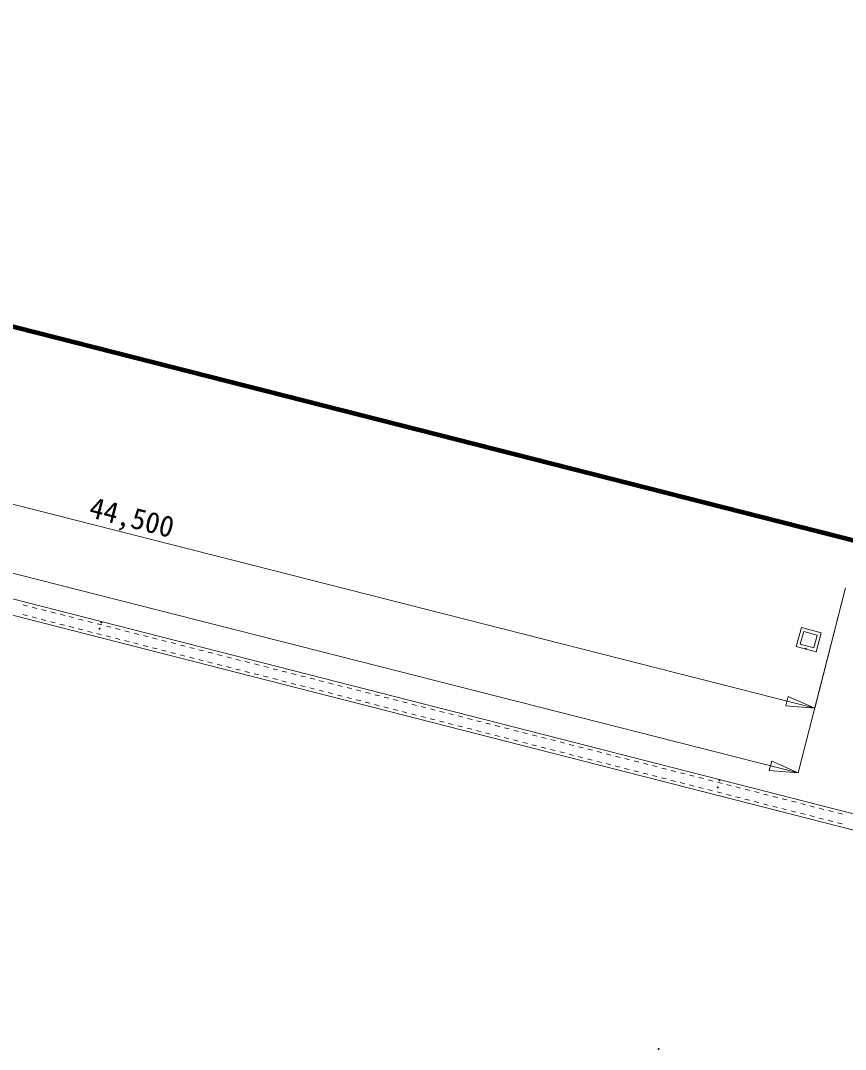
# Model space of a CAD drawing. Units: millimetres on the paper, with parts at other scales. Extents: x -4217 to 649, y -3995 to 278.
# Drawn here: x 36.4 to 122.7, y -169.8 to -62.1 of the extents above; entities that cross this region are included whole.
import ezdxf
from ezdxf.enums import TextEntityAlignment as Align

# ---------------------------------------------------------------- set-up
doc = ezdxf.new("R2010")
doc.units = ezdxf.units.MM
for name, color, linetype, lineweight in [('0-0_S-TTL', 4, 'Continuous', 18), ('0-1_S-BGD', 134, 'Continuous', 18), ('0-9_標高点', 134, 'Continuous', 18), ('1-1_S-BGD', 134, 'Continuous', 18)]:
    doc.layers.add(name, color=color, linetype=linetype, lineweight=lineweight)
doc.styles.add('ＭＳ ゴシック', font='')
doc.styles.get('ＭＳ ゴシック').set_extended_font_data('MS Gothic')

msp = doc.modelspace()

# ---------------------------------------------------------------- linework, layer by layer
at = {"layer": '0-0_S-TTL'}
for p, q in [((-103.5, -84.586), (117.797, -140.831)), ((-24.241, -97.508), (119.522, -134.047)), ((122.724, -121.447), (117.797, -140.831)), ((122.724, -121.447), (119.522, -134.047))]:
    msp.add_line(p, q, dxfattribs=at)
for points in [[(119.522, -134.047), (116.737, -132.823), (116.491, -133.792)], [(117.797, -140.831), (115.013, -139.607), (114.767, -140.577)]]:
    msp.add_lwpolyline(points, close=True, dxfattribs=at)
at = {"layer": '0-1_S-BGD'}
for p, q in [((-147.662, -75.796), (165.307, -155.757)), ((-147.373, -77.59), (164.925, -157.379))]:
    msp.add_line(p, q, dxfattribs=at)
at = {"layer": '0-1_S-BGD', "color": 171, "lineweight": 100}
msp.add_lwpolyline([(-19.807, -80.062), (-17.344, -70.371), (-94.879, -50.664), (-80.509, 5.872), (-44.919, 10.583), (144.072, -37.451), (123.956, -116.601)], close=True, dxfattribs=at)
at = {"layer": '0-1_S-BGD'}
for points in [[(118.129, -125.608), (120.195, -126.165), (119.658, -128.155), (117.592, -127.598)], [(119.786, -126.4), (119.423, -127.746), (118.001, -127.363), (118.364, -126.016)]]:
    msp.add_lwpolyline(points, close=True, dxfattribs=at)
at = {"layer": '0-9_標高点'}
for centre, radius in [((44.682, -125.741), 0.05), ((44.682, -125.741), 0.0333), ((44.856, -125.068), 0.05), ((44.856, -125.068), 0.0333), ((118.599, -127.834), 0.05), ((118.599, -127.834), 0.0333), ((109.546, -141.591), 0.05), ((109.546, -141.591), 0.0333), ((109.362, -142.341), 0.05), ((109.362, -142.341), 0.0333), ((103.172, -169.718), 0.05), ((103.172, -169.718), 0.0333)]:
    msp.add_circle(centre, radius, dxfattribs=at)
at = {"layer": '1-1_S-BGD'}
for p, q in [((36.668, -123.235), (37.153, -123.359)), ((37.637, -123.482), (38.122, -123.606)), ((38.606, -123.73), (39.091, -123.854)), ((36.641, -124.26), (37.125, -124.384)), ((37.609, -124.507), (38.094, -124.631)), ((38.578, -124.755), (39.063, -124.879)), ((39.575, -123.977), (40.059, -124.101)), ((40.544, -124.225), (41.028, -124.349)), ((41.513, -124.472), (41.997, -124.596)), ((42.482, -124.72), (42.966, -124.844)), ((39.547, -125.002), (40.032, -125.126)), ((40.516, -125.25), (41, -125.374)), ((41.485, -125.497), (41.969, -125.621)), ((42.454, -125.745), (42.938, -125.869)), ((43.451, -124.968), (43.935, -125.091)), ((44.419, -125.215), (44.904, -125.339)), ((45.388, -125.463), (45.873, -125.586)), ((46.357, -125.71), (46.842, -125.834)), ((47.326, -125.958), (47.81, -126.081)), ((43.423, -125.993), (43.907, -126.116)), ((44.392, -126.24), (44.876, -126.364)), ((45.36, -126.488), (45.845, -126.611)), ((46.329, -126.735), (46.814, -126.859)), ((47.298, -126.983), (47.783, -127.106)), ((48.295, -126.205), (48.779, -126.329)), ((49.264, -126.453), (49.748, -126.577)), ((50.233, -126.7), (50.717, -126.824)), ((51.202, -126.948), (51.686, -127.072)), ((48.267, -127.23), (48.752, -127.354)), ((49.236, -127.478), (49.72, -127.602)), ((50.205, -127.725), (50.689, -127.849)), ((51.174, -127.973), (51.658, -128.097)), ((52.17, -127.195), (52.655, -127.319)), ((53.139, -127.443), (53.624, -127.567)), ((54.108, -127.69), (54.593, -127.814)), ((55.077, -127.938), (55.562, -128.062)), ((52.143, -128.22), (52.627, -128.344)), ((53.111, -128.468), (53.596, -128.592)), ((54.08, -128.716), (54.565, -128.839)), ((55.049, -128.963), (55.534, -129.087)), ((56.018, -129.211), (56.503, -129.334)), ((56.046, -128.186), (56.53, -128.309)), ((57.015, -128.433), (57.499, -128.557)), ((57.984, -128.681), (58.468, -128.804)), ((58.953, -128.928), (59.437, -129.052)), ((59.921, -129.176), (60.406, -129.3)), ((56.987, -129.458), (57.471, -129.582)), ((57.956, -129.706), (58.44, -129.829)), ((58.925, -129.953), (59.409, -130.077)), ((59.894, -130.201), (60.378, -130.325)), ((60.89, -129.423), (61.375, -129.547)), ((61.859, -129.671), (62.344, -129.795)), ((62.828, -129.918), (63.313, -130.042)), ((63.797, -130.166), (64.281, -130.29)), ((60.862, -130.448), (61.347, -130.572)), ((61.831, -130.696), (62.316, -130.82)), ((62.8, -130.943), (63.285, -131.067)), ((63.769, -131.191), (64.254, -131.315)), ((64.766, -130.413), (65.25, -130.537)), ((65.735, -130.661), (66.219, -130.785)), ((66.704, -130.909), (67.188, -131.032)), ((67.672, -131.156), (68.157, -131.28)), ((64.738, -131.438), (65.222, -131.562)), ((65.707, -131.686), (66.191, -131.81)), ((66.676, -131.934), (67.16, -132.057)), ((67.645, -132.181), (68.129, -132.305)), ((68.614, -132.429), (69.098, -132.552)), ((68.641, -131.404), (69.126, -131.527)), ((69.61, -131.651), (70.095, -131.775)), ((70.579, -131.899), (71.064, -132.022)), ((71.548, -132.146), (72.032, -132.27)), ((72.517, -132.394), (73.001, -132.518)), ((69.582, -132.676), (70.067, -132.8)), ((70.551, -132.924), (71.036, -133.047)), ((71.52, -133.171), (72.005, -133.295)), ((72.489, -133.419), (72.973, -133.543)), ((73.486, -132.641), (73.97, -132.765)), ((74.455, -132.889), (74.939, -133.013)), ((75.423, -133.136), (75.908, -133.26)), ((76.392, -133.384), (76.877, -133.508)), ((73.458, -133.666), (73.942, -133.79)), ((74.427, -133.914), (74.911, -134.038)), ((75.396, -134.161), (75.88, -134.285)), ((76.365, -134.409), (76.849, -134.533)), ((77.361, -133.631), (77.846, -133.755)), ((78.33, -133.879), (78.815, -134.003)), ((79.299, -134.127), (79.783, -134.25)), ((80.268, -134.374), (80.752, -134.498)), ((77.333, -134.656), (77.818, -134.78)), ((78.302, -134.904), (78.787, -135.028)), ((79.271, -135.152), (79.756, -135.275)), ((80.24, -135.399), (80.724, -135.523)), ((81.209, -135.647), (81.693, -135.77)), ((81.237, -134.622), (81.721, -134.745)), ((82.206, -134.869), (82.69, -134.993)), ((83.175, -135.117), (83.659, -135.24)), ((84.143, -135.364), (84.628, -135.488)), ((85.112, -135.612), (85.597, -135.736)), ((82.178, -135.894), (82.662, -136.018)), ((83.147, -136.142), (83.631, -136.265)), ((84.116, -136.389), (84.6, -136.513)), ((85.084, -136.637), (85.569, -136.761)), ((86.081, -135.859), (86.566, -135.983)), ((87.05, -136.107), (87.534, -136.231)), ((88.019, -136.354), (88.503, -136.478)), ((88.988, -136.602), (89.472, -136.726)), ((86.053, -136.884), (86.538, -137.008)), ((87.022, -137.132), (87.507, -137.256)), ((87.991, -137.379), (88.476, -137.503)), ((88.96, -137.627), (89.444, -137.751)), ((89.957, -136.849), (90.441, -136.973)), ((90.926, -137.097), (91.41, -137.221)), ((91.894, -137.345), (92.379, -137.468)), ((92.863, -137.592), (93.348, -137.716)), ((89.929, -137.874), (90.413, -137.998)), ((90.898, -138.122), (91.382, -138.246)), ((91.867, -138.37), (92.351, -138.493)), ((92.835, -138.617), (93.32, -138.741)), ((93.804, -138.865), (94.289, -138.988)), ((93.832, -137.84), (94.317, -137.963)), ((94.801, -138.087), (95.285, -138.211)), ((95.77, -138.335), (96.254, -138.458)), ((96.739, -138.582), (97.223, -138.706)), ((97.708, -138.83), (98.192, -138.954)), ((94.773, -139.112), (95.258, -139.236)), ((95.742, -139.36), (96.227, -139.483)), ((96.711, -139.607), (97.195, -139.731)), ((97.68, -139.855), (98.164, -139.979)), ((98.677, -139.077), (99.161, -139.201)), ((99.645, -139.325), (100.13, -139.449)), ((100.614, -139.572), (101.099, -139.696)), ((101.583, -139.82), (102.068, -139.944)), ((98.649, -140.102), (99.133, -140.226)), ((99.618, -140.35), (100.102, -140.474)), ((100.586, -140.597), (101.071, -140.721)), ((101.555, -140.845), (102.04, -140.969)), ((102.552, -140.067), (103.037, -140.191)), ((103.521, -140.315), (104.005, -140.439)), ((104.49, -140.563), (104.974, -140.686)), ((105.459, -140.81), (105.943, -140.934)), ((106.428, -141.058), (106.912, -141.181)), ((102.524, -141.092), (103.009, -141.216)), ((103.493, -141.34), (103.978, -141.464)), ((104.462, -141.588), (104.946, -141.711)), ((105.431, -141.835), (105.915, -141.959)), ((106.4, -142.083), (106.884, -142.206)), ((107.396, -141.305), (107.881, -141.429)), ((108.365, -141.553), (108.85, -141.676)), ((109.334, -141.8), (109.819, -141.924)), ((110.303, -142.048), (110.788, -142.172)), ((107.369, -142.33), (107.853, -142.454)), ((108.337, -142.578), (108.822, -142.701)), ((109.306, -142.825), (109.791, -142.949)), ((110.275, -143.073), (110.76, -143.197)), ((111.272, -142.295), (111.756, -142.419)), ((112.241, -142.543), (112.725, -142.667)), ((113.21, -142.79), (113.694, -142.914)), ((114.179, -143.038), (114.663, -143.162)), ((111.244, -143.32), (111.729, -143.444)), ((112.213, -143.568), (112.697, -143.692)), ((113.182, -143.815), (113.666, -143.939)), ((114.151, -144.063), (114.635, -144.187)), ((115.147, -143.285), (115.632, -143.409)), ((116.116, -143.533), (116.601, -143.657)), ((117.085, -143.781), (117.57, -143.904)), ((118.054, -144.028), (118.539, -144.152)), ((119.023, -144.276), (119.507, -144.399)), ((115.12, -144.311), (115.604, -144.434)), ((116.089, -144.558), (116.573, -144.682)), ((117.057, -144.806), (117.542, -144.929)), ((118.026, -145.053), (118.511, -145.177)), ((118.995, -145.301), (119.48, -145.424)), ((119.992, -144.523), (120.476, -144.647)), ((120.961, -144.771), (121.445, -144.895)), ((121.93, -145.018), (122.414, -145.142)), ((119.964, -145.548), (120.448, -145.672)), ((120.933, -145.796), (121.417, -145.92)), ((121.902, -146.043), (122.386, -146.167))]:
    msp.add_line(p, q, dxfattribs=at)

# ---------------------------------------------------------------- texts
at = {"layer": '0-0_S-TTL', "style": 'ＭＳ ゴシック'}
msp.add_text('44,500', height=2.199, rotation=345.74, dxfattribs=at).set_placement((43.279, -114.669), align=Align.BOTTOM_LEFT)

doc.saveas('drawing.dxf')
